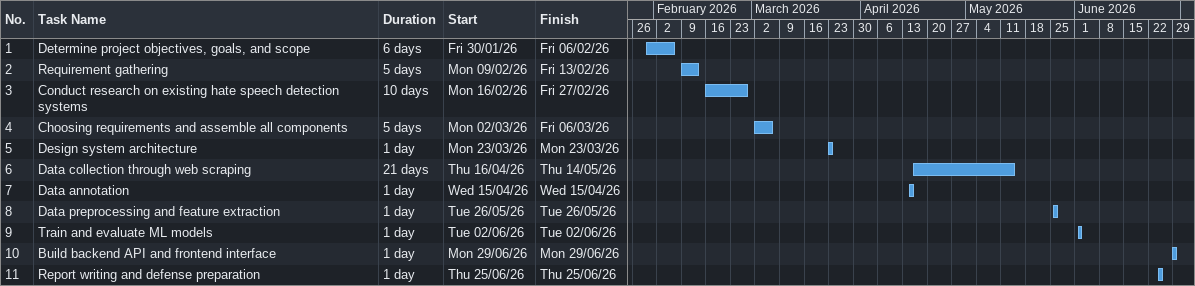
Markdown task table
| ID | Task | Duration | Start | Finish |
|---|---|---|---|---|
| 1 | Determine project objectives, goals, and scope | 6d | 2026-01-30 | 2026-02-06 |
| 2 | Requirement gathering | 5d | 2026-02-09 | 2026-02-13 |
| 3 | Conduct research on existing hate speech detection systems | 10d | 2026-02-16 | 2026-02-27 |
| 4 | Choosing requirements and assemble all components | 5d | 2026-03-02 | 2026-03-06 |
| 5 | Design system architecture | 1d | 2026-03-23 | 2026-03-23 |
| 6 | Data collection through web scraping | 21d | 2026-04-16 | 2026-05-14 |
| 7 | Data annotation | 1d | 2026-04-15 | 2026-04-15 |
| 8 | Data preprocessing and feature extraction | 1d | 2026-05-26 | 2026-05-26 |
| 9 | Train and evaluate ML models | 1d | 2026-06-02 | 2026-06-02 |
| 10 | Build backend API and frontend interface | 1d | 2026-06-29 | 2026-06-29 |
| 11 | Report writing and defense preparation | 1d | 2026-06-25 | 2026-06-25 |
